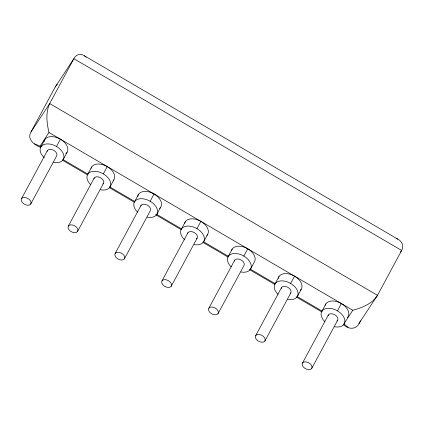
<?xml version="1.0" encoding="UTF-8"?>
<svg xmlns="http://www.w3.org/2000/svg" width="424" height="424" viewBox="0 0 424 424"><rect width="100%" height="100%" fill="white"/><g stroke="black" fill="none" stroke-linecap="round" stroke-linejoin="round"><path stroke-width="0.64" d="M57.282 84.191L55.2 87.037L31.042 131.901C26.442 139.295 34.757 145.088 40.746 147.494M40.958 146.805L44.88 139.523M21.523 198.649L47.409 150.578M56.493 146.476L60.415 139.189M30.745 204.045A5.342 3.387 28.3 0 0 25.445 197.547A5.342 3.387 28.3 0 0 22.218 202.455A5.342 3.387 28.3 0 0 30.745 204.045L56.625 155.974A5.342 3.387 28.3 0 0 53.265 150.112A5.342 3.387 28.3 0 0 47.085 151.405M63.081 159.747L67.003 152.465M87.784 174.2L91.706 166.918M68.354 226.045L94.239 177.974M103.323 173.867L107.246 166.584M77.571 231.44A5.342 3.387 28.3 0 0 72.276 224.937A5.342 3.387 28.3 0 0 69.043 229.85A5.342 3.387 28.3 0 0 77.571 231.44L103.456 183.369M109.906 187.143L113.828 179.861M134.615 201.596L138.537 194.314M115.185 253.441L141.065 205.37M150.149 201.262L154.071 193.98M124.402 258.836A5.342 3.387 28.3 0 0 119.102 252.333A5.342 3.387 28.3 0 0 115.874 257.246A5.342 3.387 28.3 0 0 124.402 258.836L150.287 210.765A5.342 3.387 28.3 0 0 146.921 204.903A5.342 3.387 28.3 0 0 140.742 206.197M156.737 214.539L160.659 207.257A12.826 8.125 28.3 0 0 152.592 193.196A12.826 8.125 28.3 0 0 137.752 196.296M181.44 228.992L185.362 221.71M162.01 280.836L187.896 232.765M196.98 228.658L200.902 221.376M171.227 286.232A5.342 3.387 28.3 0 0 165.932 279.729A5.342 3.387 28.3 0 0 162.699 284.642A5.342 3.387 28.3 0 0 171.227 286.232L197.112 238.161M203.568 241.934L207.49 234.652M228.271 256.387L232.193 249.105M208.841 308.232L234.721 260.161M243.811 256.054L247.733 248.771M218.058 313.622A5.342 3.387 28.3 0 0 212.758 307.124A5.342 3.387 28.3 0 0 209.53 312.038A5.342 3.387 28.3 0 0 218.058 313.622L243.943 265.557A5.342 3.387 28.3 0 0 240.578 259.695A5.342 3.387 28.3 0 0 234.398 260.988M250.393 269.33L254.315 262.048A12.826 8.125 28.3 0 0 246.625 248.167A12.826 8.125 28.3 0 0 231.531 250.558M275.096 283.783L279.019 276.496M255.667 335.628L281.552 287.557M290.636 283.449L294.558 276.167M264.889 341.018A5.342 3.387 28.3 0 0 259.589 334.52A5.342 3.387 28.3 0 0 256.356 339.428A5.342 3.387 28.3 0 0 264.889 341.018L290.769 292.947M297.224 296.726L301.146 289.438M321.927 311.179L325.849 303.891M302.498 363.024L328.383 314.953M337.467 310.845L341.389 303.563M311.714 368.414A5.342 3.387 28.3 0 0 306.414 361.916A5.342 3.387 28.3 0 0 303.186 366.824A5.342 3.387 28.3 0 0 311.714 368.414L337.599 320.343M343.525 324.625C349.816 330.582 357.792 329.209 360.411 320.756M55.2 87.037L73.85 58.692C75.552 54.601 80.83 52.995 84.371 55.788L397.744 239.115C402.031 240.959 404.284 246.36 401.65 250.457L377.493 295.321C372.187 303.833 362.107 307.792 352.816 310.246L344.224 323.311M31.042 131.901L49.693 103.557L73.85 58.692L401.65 250.457L400.574 252.089M34.461 143.816L40.031 146.11L48.988 132.505C46.751 123.108 45.474 112.588 49.693 103.557L377.493 295.321L358.842 323.666M396.058 238.368L397.744 239.115M48.988 132.505L352.816 310.246M40.031 146.11L41.176 146.778M62.885 159.477L88.012 174.179M109.715 186.873L134.843 201.575M156.541 214.268L181.668 228.971M203.372 241.664L228.499 256.361M250.197 269.06L275.324 283.757M297.028 296.456L322.155 311.152M62.455 160.192L87.593 174.9M109.302 187.599L134.435 202.301M155.576 214.671L181.281 229.707M202.99 242.406L228.128 257.114M249.264 269.478L274.975 284.52M296.111 296.885L321.816 311.926M348.099 327.296L343.864 323.856M84.371 55.788L86.136 57.134M325.187 305.349A12.826 8.125 28.3 0 1 341.023 303.351A12.826 8.125 28.3 0 1 347.293 317.666M44.096 141.505A12.826 8.125 28.3 0 1 60.054 138.982A12.826 8.125 28.3 0 1 65.916 153.668M91.043 168.37A12.826 8.125 28.3 0 1 106.88 166.378A12.826 8.125 28.3 0 1 113.15 180.693M160.346 207.686A12.826 8.125 28.3 0 1 159.572 208.46M184.7 223.162A12.826 8.125 28.3 0 1 200.536 221.169A12.826 8.125 28.3 0 1 206.806 235.484M278.239 278.478A12.826 8.125 28.3 0 1 293.827 275.759A12.826 8.125 28.3 0 1 300.468 290.276M44.345 157.749A12.826 8.125 28.3 0 1 45.008 144.187A12.826 8.125 28.3 0 1 63.086 153.207A12.826 8.125 28.3 0 1 53.673 162.403M281.229 288.384A5.342 3.387 28.3 0 1 288.029 287.419A5.342 3.387 28.3 0 1 290.133 293.588M328.054 315.779A5.342 3.387 28.3 0 1 334.854 314.815A5.342 3.387 28.3 0 1 336.958 320.984M231.191 266.892A12.826 8.125 28.3 0 1 232.665 253.69A12.826 8.125 28.3 0 1 250.473 262.949A12.826 8.125 28.3 0 1 240.986 271.985M278.017 294.288A12.826 8.125 28.3 0 1 279.49 281.086A12.826 8.125 28.3 0 1 297.304 290.345A12.826 8.125 28.3 0 1 287.816 299.381M324.848 321.684A12.826 8.125 28.3 0 1 326.321 308.481A12.826 8.125 28.3 0 1 344.134 317.74A12.826 8.125 28.3 0 1 334.642 326.777M90.704 184.705A12.826 8.125 28.3 0 1 92.178 171.503A12.826 8.125 28.3 0 1 109.991 180.767A12.826 8.125 28.3 0 1 100.499 189.798M93.911 178.801A5.342 3.387 28.3 0 1 100.711 177.836A5.342 3.387 28.3 0 1 102.815 184.011M137.535 212.101A12.826 8.125 28.3 0 1 139.008 198.898A12.826 8.125 28.3 0 1 156.816 208.157A12.826 8.125 28.3 0 1 147.329 217.194M184.832 239.936A12.826 8.125 28.3 0 1 185.495 226.368A12.826 8.125 28.3 0 1 203.568 235.389A12.826 8.125 28.3 0 1 194.16 244.59M187.567 233.592A5.342 3.387 28.3 0 1 194.367 232.628A5.342 3.387 28.3 0 1 196.471 238.802"/></g></svg>
